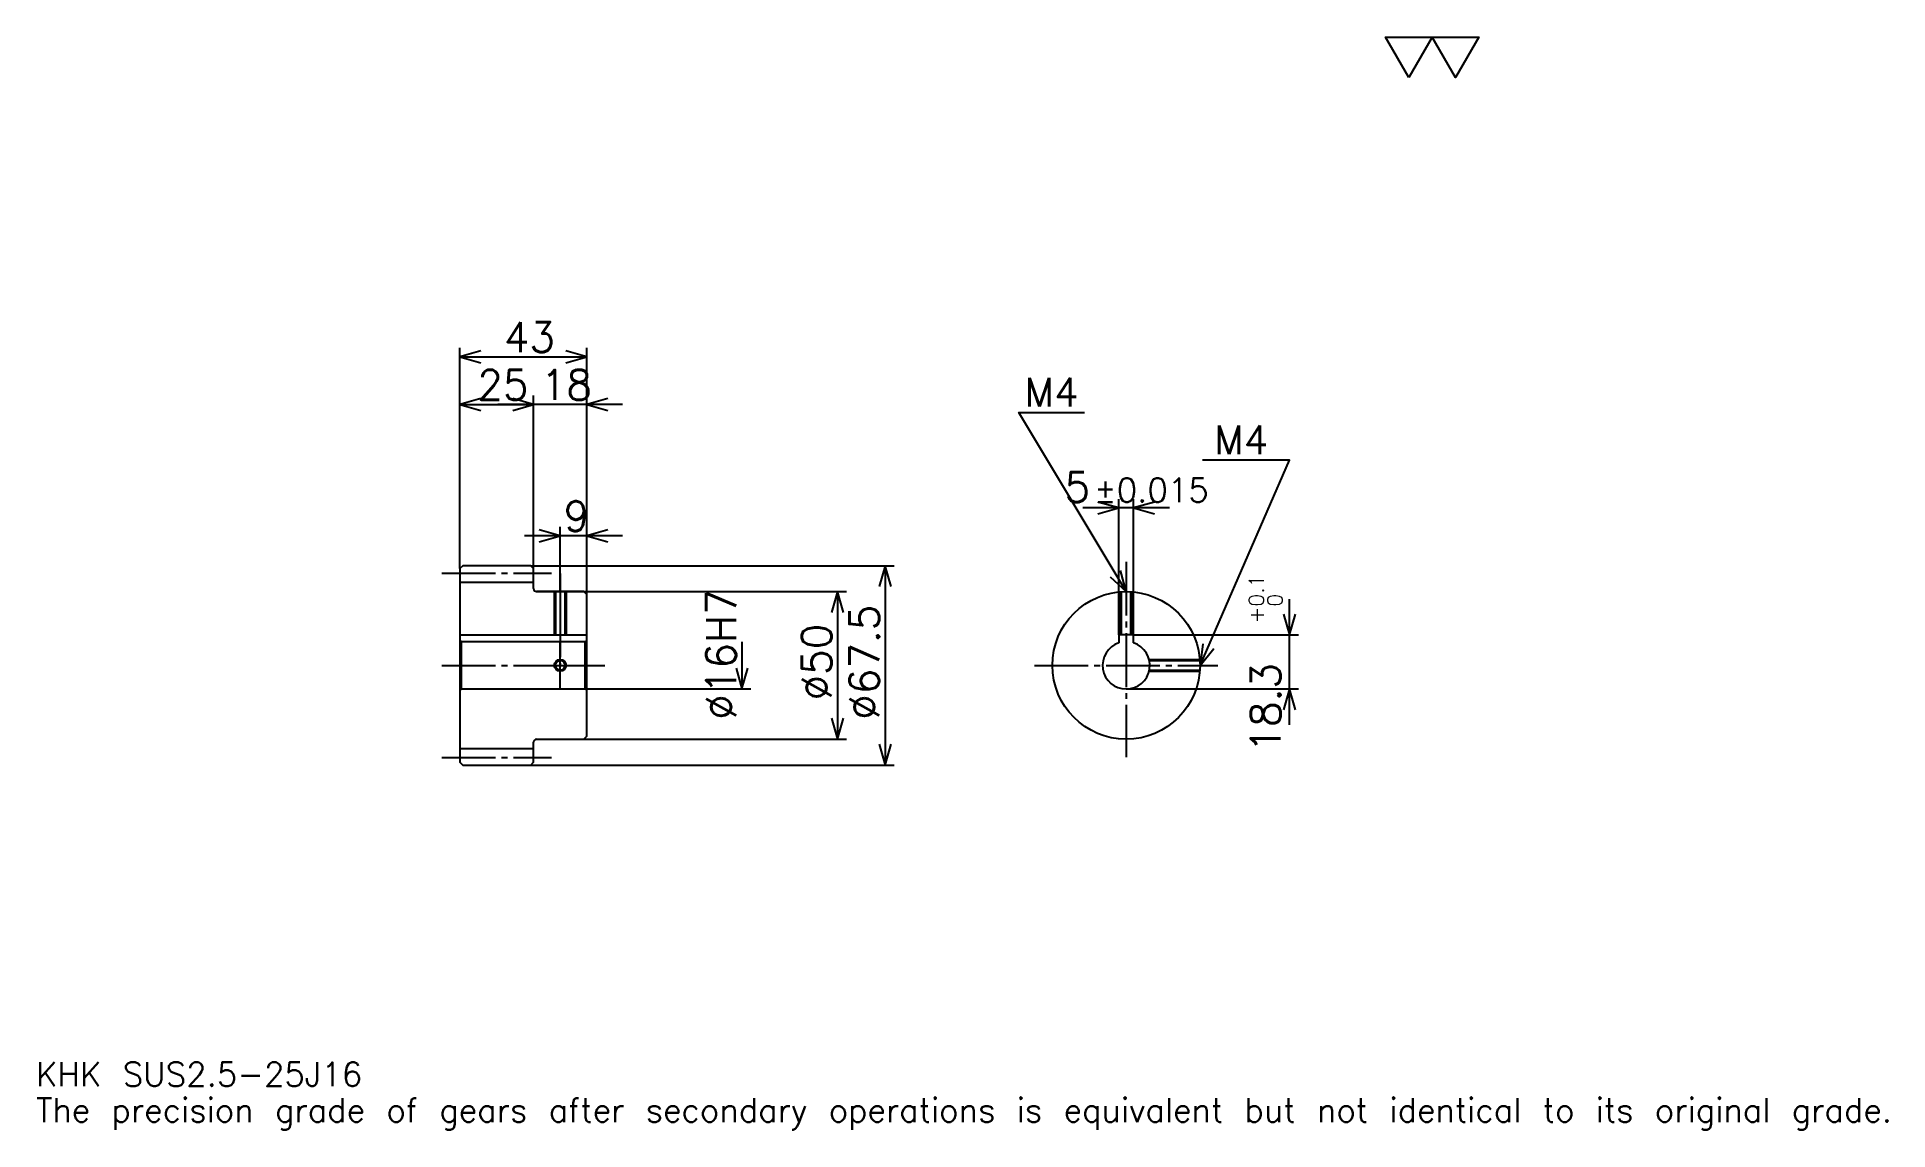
# Model space of a CAD drawing. Extents: x 21 to 647, y 7 to 378.
import ezdxf

# ---------------------------------------------------------------- set-up
doc = ezdxf.new("R2010")
doc.units = 0
doc.linetypes.add('DASHDOT', pattern=[24.260869, 18.195652, -2.021739, 2.021739, -2.021739])
doc.layers.get('0').update_dxf_attribs({"linetype": 'CONTINUOUS'})
doc.layers.add('DASHDOT', color=6, linetype='DASHDOT')
doc.styles.add('KANJI', font='TXT', dxfattribs={"bigfont": 'BIGFONT'})

msp = doc.modelspace()

# ---------------------------------------------------------------- linework, layer by layer
at = {"color": 5}
for p, q in [((163.760864, 198.521744), (163.760864, 272.315216)), ((206.760864, 198.521744), (206.760864, 272.315216)), ((163.760864, 269.282623), (206.760864, 269.282623)), ((163.760864, 253.108704), (188.760864, 253.108704)), ((218.891296, 253.108704), (176.630432, 253.108704)), ((188.760864, 198.521744), (188.760864, 256.141296)), ((386.956512, 175.071747), (386.956512, 221.108704)), ((391.956512, 175.071747), (391.956512, 221.108704)), ((404.086945, 218.076096), (374.82608, 218.076096)), ((218.891296, 208.630432), (185.630432, 208.630432)), ((197.760864, 198.521744), (197.760864, 211.663055)), ((163.760864, 197.521744), (163.760864, 198.521744)), ((187.760864, 198.521744), (206.760864, 198.521744)), ((188.760864, 197.521744), (188.760864, 198.521744)), ((197.760864, 189.771744), (197.760864, 198.521744)), ((197.760864, 189.771744), (197.760864, 198.521744)), ((206.760864, 198.521744), (310.880432, 198.521744)), ((206.760864, 188.771744), (206.760864, 198.521744)), ((307.847839, 198.521744), (307.847839, 131.021744)), ((189.760864, 189.771744), (206.760864, 189.771744)), ((206.760864, 189.771744), (294.706512, 189.771744)), ((291.673889, 189.771744), (291.673889, 139.771744)), ((444.782593, 144.641312), (444.782593, 187.202179)), ((259.32608, 172.771744), (259.32608, 156.771744)), ((391.956512, 175.071747), (447.815216, 175.071747)), ((206.760864, 156.771744), (262.358704, 156.771744)), ((389.456512, 156.771744), (447.815216, 156.771744)), ((189.760864, 139.771744), (206.760864, 139.771744)), ((206.760864, 139.771744), (294.706512, 139.771744)), ((187.760864, 131.021744), (206.760864, 131.021744)), ((206.760864, 131.021744), (310.880432, 131.021744))]:
    msp.add_line(p, q, dxfattribs=at)
at = {"color": 4}
for p, q in [((163.760864, 192.896744), (188.760864, 192.896744)), ((163.760864, 175.071747), (206.760864, 175.071747)), ((164.260864, 172.771744), (164.260864, 156.771744)), ((206.260864, 172.771744), (206.760864, 173.271744)), ((206.260864, 156.771744), (206.760864, 156.271744)), ((163.760864, 136.646744), (188.760864, 136.646744))]:
    msp.add_line(p, q, dxfattribs=at)
at = {"color": 7}
msp.add_lwpolyline([(485.217377, 363.913055), (477.332581, 377.580017), (508.871735, 377.580017), (500.986938, 363.913055), (493.102173, 377.580017), (485.217377, 363.913055)], dxfattribs=at)
at = {"color": 5}
for points in [[(170.836945, 271.304352), (163.760864, 269.282623), (170.836945, 267.260864)], [(199.684784, 267.260864), (206.760864, 269.282623), (199.684784, 271.304352)], [(170.836945, 255.130432), (163.760864, 253.108704), (170.836945, 251.086975)], [(181.684784, 251.086975), (188.760864, 253.108704), (181.684784, 255.130432)], [(181.684784, 251.086975), (188.760864, 253.108704), (181.684784, 255.130432)], [(213.836945, 255.130432), (206.760864, 253.108704), (213.836945, 251.086975)], [(389.456512, 189.771744), (353.065216, 250.42392), (375.304321, 250.42392)], [(414.456512, 164.771744), (444.782593, 234.25), (415.265198, 234.25)], [(379.880432, 216.054352), (386.956512, 218.076096), (379.880432, 220.097839)], [(399.032593, 220.097839), (391.956512, 218.076096), (399.032593, 216.054352)], [(190.684784, 206.608704), (197.760864, 208.630432), (190.684784, 210.652176)], [(213.836945, 210.652176), (206.760864, 208.630432), (213.836945, 206.608704)], [(309.869568, 191.445648), (307.847839, 198.521744), (305.82608, 191.445648)], [(384.082275, 194.799255), (389.456512, 189.771744), (387.54953, 196.879608)], [(293.695648, 182.695648), (291.673889, 189.771744), (289.652161, 182.695648)], [(442.760864, 182.147827), (444.782593, 175.071747), (446.804321, 182.147827)], [(415.434265, 172.065735), (414.456512, 164.771744), (419.140137, 170.448196)], [(257.304352, 163.847824), (259.32608, 156.771744), (261.347809, 163.847824)], [(446.804321, 149.695663), (444.782593, 156.771744), (442.760864, 149.695663)], [(289.652161, 146.847839), (291.673889, 139.771744), (293.695648, 146.847839)], [(305.82608, 138.097839), (307.847839, 131.021744), (309.869568, 138.097839)]]:
    msp.add_lwpolyline(points, dxfattribs=at)
at = {"color": 4}
for points in [[(188.760864, 190.771744), (188.760864, 197.521744), (187.760864, 198.521744), (164.760864, 198.521744), (163.760864, 197.521744), (163.760864, 156.271744)], [(189.760864, 139.771744), (205.760864, 139.771744), (206.760864, 140.771744), (206.760864, 188.771744), (205.760864, 189.771744), (189.760864, 189.771744)], [(195.760864, 189.771744), (195.760864, 175.071747)], [(196.140869, 189.771744), (196.140869, 175.071747)], [(199.380859, 189.771744), (199.380859, 175.071747)], [(199.760864, 189.771744), (199.760864, 175.071747)], [(387.456512, 175.071747), (387.456512, 189.69162)], [(387.836517, 175.071747), (387.836517, 189.719208)], [(391.076508, 175.071747), (391.076508, 189.719208)], [(391.456512, 175.071747), (391.456512, 189.69162)], [(163.760864, 156.271744), (164.260864, 156.771744), (206.260864, 156.771744), (206.260864, 172.771744), (164.260864, 172.771744), (163.760864, 173.271744)], [(391.956512, 172.371078), (391.956512, 175.071747), (386.956512, 175.071747), (386.956512, 172.371078)], [(397.202484, 166.771744), (414.376404, 166.771744)], [(397.290771, 166.391739), (414.403961, 166.391739)], [(397.290771, 163.151749), (414.403961, 163.151749)], [(397.202484, 162.771744), (414.376404, 162.771744)], [(163.760864, 156.271744), (163.760864, 132.021744), (164.760864, 131.021744), (187.760864, 131.021744), (188.760864, 132.021744), (188.760864, 138.771744)]]:
    msp.add_lwpolyline(points, dxfattribs=at)
for centre, radius in [((389.456512, 164.771744), 25), ((197.760864, 164.771744), 1.62)]:
    msp.add_circle(centre, radius, dxfattribs=at)
at = {"color": 7}
msp.add_circle((197.760864, 164.771744), 2, dxfattribs=at)
at = {"color": 4}
for centre, radius, start, end in [((189.760864, 190.771744), 1, 180, 270), ((389.456512, 164.771744), 8, 108.209957329, 71.790042671), ((189.760864, 138.771744), 1, 90, 180)]:
    msp.add_arc(centre, radius, start, end, dxfattribs=at)
at = {"layer": 'DASHDOT', "color": 7}
for p, q in [((157.695648, 196.021744), (194.82608, 196.021744)), ((389.456512, 199.880432), (389.456512, 133.706528)), ((197.760864, 189.771744), (197.760864, 164.771744)), ((157.695648, 164.771744), (212.82608, 164.771744)), ((358.391296, 164.771744), (420.521729, 164.771744)), ((157.695648, 133.521744), (194.82608, 133.521744))]:
    msp.add_line(p, q, dxfattribs=at)
for points in [[(197.760864, 195.83696), (197.760864, 169.006531)], [(197.760864, 156.706528), (197.760864, 172.83696)], [(189.695648, 164.771744), (205.82608, 164.771744)]]:
    msp.add_lwpolyline(points, dxfattribs=at)

# ---------------------------------------------------------------- texts
at = {"color": 7, "style": 'KANJI'}
for s, height, p in [('43', 10.108696, (178.690216, 270.900024)), ('25', 10.108696, (169.690216, 254.726105)), ('18', 10.108696, (191.190216, 254.726105)), ('M4', 9.704348, (355.086945, 252.445648)), ('M4', 9.704348, (419.308685, 236.271744)), ('5', 10.108696, (368.590149, 220.097839)), ('%%p0.015', 8.086957, (378.596527, 220.097839)), ('9', 10.108696, (198.97554, 210.247833)), ('KHK SUS2.5-25J16', 8.086957, (20.217392, 22.23913)), ('The precision grade of gears after secondary operations is equivalent but not identical to its original grade.', 8.086957, (20.217392, 10.108696))]:
    msp.add_text(s, height=height, dxfattribs=at).set_placement(p)
for s, height, p in [('%%c16H7', 10.108696, (257.304352, 146.32338)), ('0.1', 5.054348, (436.089111, 184.683533)), ('0', 5.054348, (442.356506, 184.683533)), ('%%c67.5', 10.108696, (305.82608, 146.32338)), ('+', 5.054348, (436.089111, 179.022675)), ('%%c50', 10.108696, (289.652161, 152.894028)), ('18.3', 10.108696, (441.749969, 135.268234))]:
    msp.add_text(s, height=height, rotation=90, dxfattribs=at).set_placement(p)

doc.saveas('drawing.dxf')
